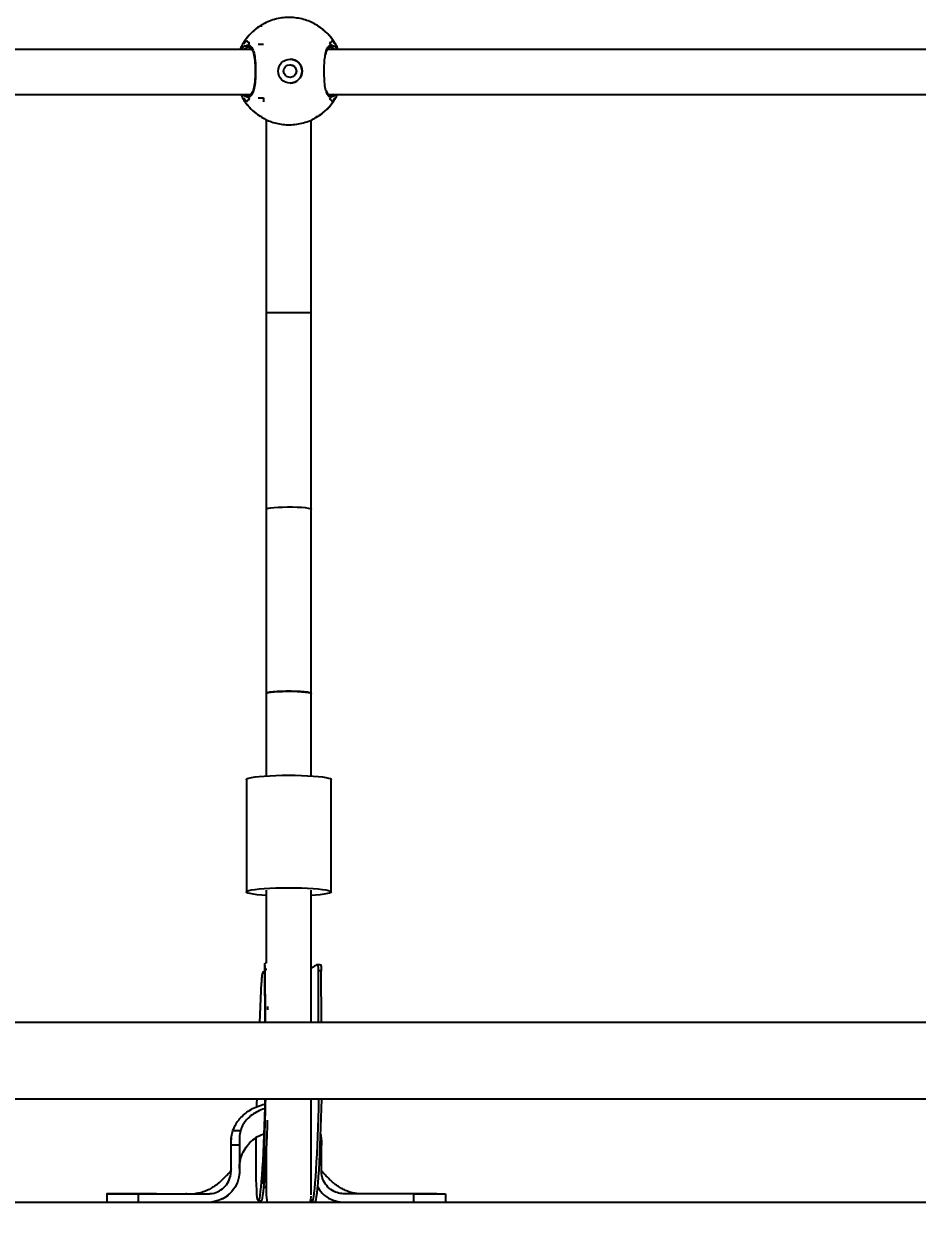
# Model space of a CAD drawing. Header units: millimetres. Extents: x -3365 to 2979, y -3775 to 2808.
# Drawn here: x 535.1 to 851.3, y -1146.7 to -724.7 of the extents above; entities that cross this region are included whole.
import ezdxf

# ---------------------------------------------------------------- set-up
doc = ezdxf.new("R2010")
doc.units = ezdxf.units.MM
doc.layers.add('DIKOM_ОБЪЕКТ', color=7, linetype='Continuous')
doc.layers.add('DIKOM_РАЗМЕР_ЗОНА', color=7, linetype='Continuous')
doc.styles.add('style1', font='arial.ttf', dxfattribs={"width": 0.8})
doc.dimstyles.new('1-50', dxfattribs={"dimtxt": 300, "dimasz": 200, "dimexe": 100, "dimexo": 0, "dimgap": 100, "dimtad": 1, "dimdec": 0, "dimtxsty": 'style1', "dimcen": 0, "dimclrd": 7, "dimclre": 7, "dimadec": 1, "dimazin": 2, "dimtfac": 1, "dimtdec": 0, "dimtmove": 0, "dimatfit": 3, "dimfxl": 0, "dimlwd": 25, "dimlwe": 18, "dimarcsym": 0})

# ---------------------------------------------------------------- blocks, each defined once
blk = doc.blocks.new('*D11')
at = {"layer": 'Defpoints', "color": 0, "transparency": 16777216}
for p in [(-2621.14, -852.95), (2978.86, -852.95), (2978.86, -3675.5)]:
    blk.add_point(p, dxfattribs=at)
at = {"layer": 'DIKOM_РАЗМЕР_ЗОНА', "color": 7, "lineweight": 18, "transparency": 16777216}
for p, q in [((-2621.14, -852.95), (-2621.14, -3775.5)), ((2978.86, -852.95), (2978.86, -3775.5))]:
    blk.add_line(p, q, dxfattribs=at)
at = {"layer": 'DIKOM_РАЗМЕР_ЗОНА', "color": 7, "lineweight": 25, "transparency": 16777216}
blk.add_line((-2421.14, -3675.5), (2778.86, -3675.5), dxfattribs=at)
at = {"layer": 'DIKOM_РАЗМЕР_ЗОНА', "color": 7, "transparency": 16777216}
for points in [[(-2421.14, -3642.17), (-2421.14, -3708.83), (-2621.14, -3675.5)], [(2778.86, -3642.17), (2778.86, -3708.83), (2978.86, -3675.5)]]:
    blk.add_solid(points, dxfattribs=at)
at = {"layer": 'DIKOM_РАЗМЕР_ЗОНА', "color": 0, "transparency": 16777216, "insert": (368.05, -3422.33), "char_height": 300, "attachment_point": 5, "style": 'style1'}
blk.add_mtext('5600', dxfattribs=at)
blk = doc.blocks.new('*D12')
at = {"layer": 'Defpoints', "color": 0, "transparency": 16777216}
for p in [(-2915.08, 2808.33), (772.79, 2808.33), (178.86, -2941.67)]:
    blk.add_point(p, dxfattribs=at)
at = {"layer": 'DIKOM_РАЗМЕР_ЗОНА', "color": 7, "lineweight": 18, "transparency": 16777216}
for p, q in [((772.79, 2808.33), (-3015.08, 2808.33)), ((178.86, -2941.67), (-3015.08, -2941.67))]:
    blk.add_line(p, q, dxfattribs=at)
at = {"layer": 'DIKOM_РАЗМЕР_ЗОНА', "color": 7, "lineweight": 25, "transparency": 16777216}
blk.add_line((-2915.08, -2741.67), (-2915.08, 2608.33), dxfattribs=at)
at = {"layer": 'DIKOM_РАЗМЕР_ЗОНА', "color": 7, "transparency": 16777216}
for points in [[(-2948.41, 2608.33), (-2881.74, 2608.33), (-2915.08, 2808.33)], [(-2948.41, -2741.67), (-2881.74, -2741.67), (-2915.08, -2941.67)]]:
    blk.add_solid(points, dxfattribs=at)
at = {"layer": 'DIKOM_РАЗМЕР_ЗОНА', "color": 0, "transparency": 16777216, "insert": (-3168.25, 58.33), "char_height": 300, "attachment_point": 5, "rotation": 90, "style": 'style1'}
blk.add_mtext('5750', dxfattribs=at)

msp = doc.modelspace()

# ---------------------------------------------------------------- linework, layer by layer
at = {"layer": 'DIKOM_ОБЪЕКТ'}
for p, q in [((618.75, -725.39), (619.43, -725.31)), ((639.2, -725.39), (639.25, -725.39)), ((615.84, -733.7), (342.58, -733.7)), ((613.56, -732.38), (614.48, -732.14)), ((614.75, -732.92), (614.87, -732.91)), ((618.07, -731.89), (619.92, -731.89)), ((915.84, -733.7), (642.58, -733.7)), ((643.44, -732.92), (643.52, -732.91)), ((643.83, -732.14), (644.69, -732.41)), ((645.01, -731.2), (645.08, -731.55)), ((343.07, -749.7), (615.3, -749.7)), ((613.88, -749.56), (614.68, -749.86)), ((614.87, -749.87), (614.69, -749.85)), ((618.07, -750.89), (619.92, -750.89)), ((619.92, -750.89), (619.92, -752.26)), ((643.07, -749.7), (915.3, -749.7)), ((644.78, -750.29), (643.83, -750.63)), ((643.95, -749.7), (644.62, -749.49)), ((615, -754.19), (615.26, -754.47)), ((645.08, -751.23), (645.01, -751.57)), ((618.75, -757.39), (619.43, -757.47)), ((620.86, -758.53), (620.86, -826.79)), ((636.86, -826.79), (636.86, -758.64)), ((638.43, -757.47), (639.25, -757.39)), ((620.86, -826.79), (620.86, -896.44)), ((620.86, -826.79), (636.86, -826.79)), ((636.86, -896.44), (636.86, -826.79)), ((620.86, -896.44), (620.86, -961.7)), ((636.86, -961.7), (636.86, -896.44)), ((620.86, -961.7), (620.86, -990.84)), ((636.86, -990.84), (636.86, -961.7)), ((613.86, -992.1), (613.86, -1031.91)), ((643.86, -1031.91), (643.86, -992.1)), ((620.86, -1031.3), (620.86, -1057.18)), ((636.86, -1078.17), (636.86, -1031.3)), ((620.39, -1057.9), (620.47, -1078.17)), ((620.86, -1057.18), (620.53, -1057.18)), ((636.86, -1059.02), (637.51, -1058.58)), ((640.01, -1057.7), (638.98, -1057.67)), ((620.4, -1060.22), (620.35, -1060.22)), ((620.49, -1078.17), (620.41, -1059.34)), ((621.06, -1059.36), (620.41, -1059.34)), ((639.46, -1078.17), (639.38, -1059.85)), ((640.38, -1059.88), (639.38, -1059.85)), ((640.46, -1078.17), (640.38, -1059.88)), ((618.68, -1078.17), (619.21, -1064.07)), ((621.47, -1073.69), (621.46, -1072.42)), ((1224.86, -1078.17), (232.86, -1078.17)), ((232.86, -1105.17), (1224.86, -1105.17)), ((636.86, -1139.15), (636.86, -1105.17)), ((609.1, -1116.38), (611.82, -1116.38)), ((611.44, -1121.59), (608.44, -1121.59)), ((608.44, -1129.73), (608.44, -1121.59)), ((608.53, -1118.96), (608.5, -1119.66)), ((611.44, -1121.59), (611.44, -1129.73)), ((640.44, -1121.59), (639.92, -1121.59)), ((640.4, -1120.08), (640.35, -1119.38)), ((640.4, -1120.1), (640.39, -1119.38)), ((640.44, -1129.73), (640.44, -1121.59)), ((620.86, -1123.08), (620.86, -1139.25)), ((608.44, -1130.73), (608.44, -1129.73)), ((611.44, -1129.73), (611.44, -1130.73)), ((640.44, -1130.73), (640.44, -1129.73)), ((564.44, -1138.73), (564.44, -1141.67)), ((569.71, -1138.73), (564.45, -1138.73)), ((572.93, -1138.73), (571.66, -1138.73)), ((575.72, -1141.67), (575.72, -1138.73)), ((575.72, -1138.73), (600.44, -1138.73)), ((605.41, -1140.48), (607.17, -1139.43)), ((607.05, -1139.52), (607.87, -1138.77)), ((673.15, -1138.73), (648.45, -1138.73)), ((673.15, -1141.67), (673.15, -1138.73)), ((677.3, -1138.73), (684.41, -1138.73)), ((684.44, -1141.67), (684.44, -1138.73)), ((218.86, -1141.67), (1238.86, -1141.67)), ((618.1, -1141.24), (619.09, -1141.27))]:
    msp.add_line(p, q, dxfattribs=at)
at = {"layer": 'DIKOM_ОБЪЕКТ', "flags": 128}
for points in [[(620.86, -896.44), (621.04, -896.27), (621.6, -896.11), (622.49, -895.96), (623.68, -895.83), (625.11, -895.74), (626.72, -895.67), (628.42, -895.65), (630.15, -895.65), (631.82, -895.7), (633.35, -895.78), (634.66, -895.89), (635.71, -896.03), (636.44, -896.19), (636.81, -896.35), (636.86, -896.44)], [(636.86, -961.7), (636.75, -961.57), (636.29, -961.41), (635.48, -961.25), (634.36, -961.12), (632.98, -961.02), (631.41, -960.95), (629.72, -960.91), (627.99, -960.91), (626.3, -960.95), (624.73, -961.02), (623.35, -961.12), (622.23, -961.25), (621.42, -961.41), (620.96, -961.57), (620.86, -961.7)], [(620.86, -961.7), (621.04, -961.53), (621.6, -961.37), (622.49, -961.22), (623.68, -961.09), (625.11, -961), (626.72, -960.93), (628.42, -960.91), (630.15, -960.91), (631.82, -960.96), (633.35, -961.04), (634.66, -961.15), (635.71, -961.29), (636.44, -961.45), (636.81, -961.61), (636.86, -961.7)], [(613.86, -992.1), (613.87, -992.05), (614.13, -991.82), (614.74, -991.6), (615.68, -991.39), (616.93, -991.2), (618.45, -991.03), (620.23, -990.88), (622.2, -990.77), (624.33, -990.68), (626.57, -990.63), (628.86, -990.61)], [(628.86, -990.61), (631.15, -990.63), (633.38, -990.68), (635.51, -990.77), (637.49, -990.88), (639.26, -991.03), (640.79, -991.2), (642.03, -991.39), (642.97, -991.6), (643.58, -991.82), (643.85, -992.05), (643.86, -992.1)], [(620.86, -1033.17), (619.31, -1033.06), (617.66, -1032.9), (616.27, -1032.72), (615.17, -1032.52), (614.39, -1032.3), (613.96, -1032.08), (613.87, -1031.85), (614.13, -1031.62), (614.74, -1031.4), (615.68, -1031.19), (616.93, -1031), (618.45, -1030.83), (620.23, -1030.69), (622.2, -1030.57), (624.33, -1030.48), (626.57, -1030.43), (628.86, -1030.41)], [(628.86, -1030.41), (631.15, -1030.43), (633.38, -1030.48), (635.51, -1030.57), (637.49, -1030.69), (639.26, -1030.83), (640.79, -1031), (642.03, -1031.19), (642.97, -1031.4), (643.58, -1031.62), (643.85, -1031.85), (643.76, -1032.08), (643.32, -1032.3), (642.54, -1032.52), (641.45, -1032.72), (640.05, -1032.9), (638.4, -1033.06), (636.86, -1033.17)], [(620.44, -1105.17), (620.38, -1108.05), (620.29, -1111.37), (620.19, -1114.68), (620.08, -1117.93), (619.95, -1121.1), (619.8, -1124.15), (619.65, -1127.03), (619.49, -1129.73), (619.33, -1132.19), (619.16, -1134.41), (618.98, -1136.35), (618.81, -1137.99), (618.64, -1139.31), (618.47, -1140.3), (618.3, -1140.94), (618.14, -1141.23), (618, -1141.16), (617.86, -1140.74), (617.73, -1139.96), (617.62, -1138.85), (617.53, -1137.41), (617.44, -1135.65), (617.38, -1133.61), (617.34, -1131.29), (617.31, -1128.74), (617.3, -1125.97), (617.31, -1123.02), (617.34, -1119.92), (617.35, -1118.92)], [(617.59, -1107.95), (617.63, -1106.8), (617.68, -1105.17)], [(639.43, -1105.17), (639.42, -1105.26), (639.35, -1108.55), (639.27, -1111.88), (639.17, -1115.18), (639.05, -1118.44), (638.92, -1121.61), (638.78, -1124.66), (638.63, -1127.54), (638.47, -1130.23), (638.3, -1132.7), (638.13, -1134.92), (637.96, -1136.86), (637.78, -1138.5), (637.61, -1139.82), (637.44, -1140.8), (637.28, -1141.45), (637.18, -1141.67)], [(640.42, -1105.17), (640.42, -1105.29), (640.35, -1108.58), (640.27, -1111.9), (640.16, -1115.21), (640.05, -1118.47), (639.92, -1121.64), (639.78, -1124.68), (639.63, -1127.57), (639.47, -1130.26), (639.3, -1132.73), (639.13, -1134.95), (638.95, -1136.89), (638.78, -1138.52), (638.61, -1139.84), (638.44, -1140.83), (638.27, -1141.47), (638.19, -1141.67)], [(621.25, -1112.74), (621.19, -1114.7), (621.07, -1117.96), (620.94, -1121.13), (620.8, -1124.17), (620.65, -1127.06), (620.49, -1129.75), (620.33, -1132.22), (620.15, -1134.44), (619.98, -1136.38), (619.81, -1138.02), (619.63, -1139.34), (619.46, -1140.32), (619.3, -1140.96), (619.14, -1141.25), (619.09, -1141.27)], [(620.86, -1139.25), (621.06, -1141.03), (621.23, -1141.67)], [(636.48, -1141.67), (636.66, -1141.03), (636.85, -1139.63)]]:
    msp.add_lwpolyline(points, dxfattribs=at)
at = {"layer": 'DIKOM_ОБЪЕКТ'}
for centre, radius in [((629.36, -741.39), 4.25), ((629.32, -741.39), 2.25)]:
    msp.add_circle(centre, radius, dxfattribs=at)
for centre, radius, start, end in [((629, -741.39), 19, 122.6519, 147.3552), ((629, -741.39), 19, 32.6449, 57.3491), ((629.08, -741.39), 18.69, 144.3935, 149.4268), ((629.04, -741.31), 17.2, 144.953, 147.804), ((629.15, -741.39), 17.35, 32.2079, 35.0351), ((629.1, -741.37), 18.64, 30.5669, 35.6128), ((629.36, -741.39), 4.25, 359.996, 89.9984), ((629.36, -741.39), 4.25, 270.0035, 0.0022), ((629.06, -741.39), 18.67, 210.5702, 215.6083), ((629.05, -741.46), 17.22, 212.1974, 215.0456), ((629.13, -741.38), 17.37, 324.9662, 327.7908), ((629.11, -741.42), 18.62, 324.3854, 329.4361), ((629, -741.39), 19, 212.6437, 237.3492), ((629, -741.39), 19, 302.6497, 327.3562), ((639.36, -1140.57), 2.63, 181.9256, 204.6988)]:
    msp.add_arc(centre, radius, start, end, dxfattribs=at)
for points, knots in [([(618.7, -725.45), (618.57, -725.52), (617.79, -725.98), (616.48, -727.05), (614.84, -728.64), (613.43, -730.43), (612.35, -732.12), (611.85, -733.25), (611.65, -733.7)], [0, 0, 0, 0, 0.038966, 0.248131, 0.456367, 0.663076, 0.86703, 1, 1, 1, 1]), ([(638.82, -725.12), (638.16, -724.76), (636.83, -724.01), (634.65, -723.2), (632.36, -722.64), (629.97, -722.36), (627.53, -722.39), (625.07, -722.74), (622.64, -723.43), (620.52, -724.31), (619.29, -725.08), (618.79, -725.39)], [0, 0, 0, 0, 0.107112, 0.217065, 0.328827, 0.442384, 0.557763, 0.675059, 0.794453, 0.916231, 1, 1, 1, 1]), ([(639.27, -725.43), (639.13, -725.32), (638.99, -725.21), (638.83, -725.13), (638.82, -725.12)], [0, 0, 0, 0, 0.963198, 1, 1, 1, 1]), ([(645.03, -731.19), (645.01, -731.16), (644.65, -730.53), (643.77, -729.39), (642.34, -727.8), (640.84, -726.46), (639.75, -725.74), (639.27, -725.43)], [0, 0, 0, 0, 0.012217, 0.264703, 0.524842, 0.791498, 1, 1, 1, 1]), ([(612.07, -733.7), (612.5, -733.15), (612.99, -732.51), (613.49, -732.4), (613.56, -732.38)], [0, 0, 0, 0, 0.858403, 1, 1, 1, 1]), ([(614.77, -732.94), (614.44, -732.94), (613.91, -732.94), (613.38, -733.5), (613.19, -733.7)], [0, 0, 0, 0, 0.633433, 1, 1, 1, 1]), ([(613.89, -730.51), (613.98, -730.67), (614.17, -730.98), (614.69, -731.28), (614.95, -731.43)], [0, 0, 0, 0, 0.49657, 1, 1, 1, 1]), ([(614.95, -731.43), (614.69, -731.28), (614.17, -730.98), (613.98, -730.67), (613.89, -730.51)], [0, 0, 0, 0, 0.496485, 1, 1, 1, 1]), ([(614.76, -732.87), (614.76, -732.87), (614.7, -732.86), (614.59, -732.78), (614.46, -732.64), (614.4, -732.47), (614.4, -732.31), (614.44, -732.2), (614.47, -732.15), (614.48, -732.14)], [0, 0, 0, 0, 0.003762, 0.219134, 0.428712, 0.623647, 0.804803, 0.979468, 1, 1, 1, 1]), ([(614.48, -732.14), (614.45, -732.19), (614.41, -732.28), (614.4, -732.45), (614.44, -732.6), (614.54, -732.74), (614.68, -732.84), (614.82, -732.9), (614.92, -732.9), (614.95, -732.9)], [0, 0, 0, 0, 0.145298, 0.290754, 0.434592, 0.582056, 0.7385, 0.906195, 1, 1, 1, 1]), ([(614.48, -732.14), (614.86, -732.27), (615.66, -732.55), (616.49, -734.29), (616.91, -736.55), (617.12, -739.12), (617.17, -741.88), (617.05, -744.93), (616.71, -747.57), (616.07, -749.52), (615.27, -750.46), (614.68, -750.59), (614.48, -750.63)], [0, 0, 0, 0, 0.111434, 0.22936, 0.339014, 0.410112, 0.516711, 0.623258, 0.729394, 0.834803, 0.941414, 1, 1, 1, 1]), ([(614.96, -732.94), (615.02, -732.95), (615.22, -732.98), (615.54, -733.24), (615.94, -733.8), (616.3, -734.64), (616.58, -735.75), (616.79, -737.08), (616.92, -738.56), (616.99, -739.87), (616.99, -740.66), (616.99, -740.92)], [0, 0, 0, 0, 0.05631, 0.183681, 0.303647, 0.431187, 0.558268, 0.683794, 0.812724, 0.940872, 1, 1, 1, 1]), ([(641.85, -735.45), (641.88, -735.22), (642.03, -734.17), (642.56, -732.95), (643.25, -732.24), (643.72, -732.16), (643.83, -732.14)], [0, 0, 0, 0, 0.102764, 0.487507, 0.879929, 1, 1, 1, 1]), ([(641.96, -735.65), (642.01, -735.42), (642.12, -734.79), (642.39, -734.01), (642.74, -733.35), (643.12, -733), (643.33, -732.87), (643.47, -732.9), (643.48, -732.9)], [0, 0, 0, 0, 0.124989, 0.336784, 0.54921, 0.760545, 0.983633, 1, 1, 1, 1]), ([(644.25, -730.51), (644.18, -730.67), (644.05, -730.98), (643.58, -731.28), (643.35, -731.43)], [0, 0, 0, 0, 0.496572, 1, 1, 1, 1]), ([(644.25, -730.51), (644.18, -730.67), (644.05, -730.98), (643.58, -731.28), (643.35, -731.43)], [0, 0, 0, 0, 0.496572, 1, 1, 1, 1]), ([(643.83, -732.14), (643.85, -732.19), (643.9, -732.28), (643.9, -732.45), (643.86, -732.6), (643.76, -732.74), (643.63, -732.84), (643.48, -732.9), (643.39, -732.9), (643.35, -732.9)], [0, 0, 0, 0, 0.145302, 0.290761, 0.434602, 0.582132, 0.738493, 0.906193, 1, 1, 1, 1]), ([(643.48, -732.88), (643.5, -732.88), (643.59, -732.87), (643.72, -732.78), (643.84, -732.64), (643.9, -732.47), (643.9, -732.31), (643.86, -732.2), (643.83, -732.15), (643.83, -732.14)], [0, 0, 0, 0, 0.067281, 0.268948, 0.465109, 0.647639, 0.817268, 0.980775, 1, 1, 1, 1]), ([(644.99, -733.7), (644.83, -733.52), (644.36, -732.95), (643.88, -732.95), (643.56, -732.96)], [0, 0, 0, 0, 0.319424, 1, 1, 1, 1]), ([(644.69, -732.41), (644.78, -732.43), (645.22, -732.53), (645.66, -733.18), (646.01, -733.7)], [0, 0, 0, 0, 0.199304, 1, 1, 1, 1]), ([(646.35, -733.7), (646.23, -733.41), (645.86, -732.54), (645.36, -731.73), (645.03, -731.19)], [0, 0, 0, 0, 0.331444, 1, 1, 1, 1]), ([(642.2, -748.6), (642.09, -748.34), (641.76, -747.52), (641.57, -745.55), (641.43, -742.94), (641.42, -740.17), (641.52, -737.39), (641.76, -736.03), (641.85, -735.45)], [0, 0, 0, 0, 0.095457, 0.303918, 0.440559, 0.645592, 0.850387, 1, 1, 1, 1]), ([(616.99, -740.92), (617, -741.21), (617.01, -742.06), (616.96, -743.45), (616.86, -745.01), (616.69, -746.43), (616.44, -747.65), (616.12, -748.62), (615.73, -749.32), (615.31, -749.73), (615.04, -749.89), (614.87, -749.87), (614.85, -749.87)], [0, 0, 0, 0, 0.063289, 0.18036, 0.296845, 0.412181, 0.527057, 0.639978, 0.752367, 0.864577, 0.982618, 1, 1, 1, 1]), ([(629.27, -739.15), (629.48, -739.16), (629.94, -739.19), (630.59, -739.52), (631.13, -740.04), (631.46, -740.7), (631.5, -741.17), (631.52, -741.39)], [0, 0, 0, 0, 0.181203, 0.388193, 0.601226, 0.818598, 1, 1, 1, 1]), ([(631.52, -741.39), (631.5, -741.64), (631.45, -742.13), (631.08, -742.8), (630.52, -743.31), (629.88, -743.61), (629.44, -743.61), (629.27, -743.61)], [0, 0, 0, 0, 0.209722, 0.419278, 0.633151, 0.850588, 1, 1, 1, 1]), ([(611.93, -749.7), (611.96, -749.78), (612.26, -750.47), (613.02, -751.7), (613.9, -753), (614.51, -753.65), (614.65, -753.8)], [0, 0, 0, 0, 0.051899, 0.456626, 0.876788, 1, 1, 1, 1]), ([(613.36, -750.24), (613.24, -750.21), (613.01, -750.17), (612.79, -749.85), (612.68, -749.7)], [0, 0, 0, 0, 0.526145, 1, 1, 1, 1]), ([(614.48, -750.63), (614.43, -750.64), (614.08, -750.66), (613.7, -750.44), (613.36, -750.24)], [0, 0, 0, 0, 0.120938, 1, 1, 1, 1]), ([(614.48, -750.63), (614.45, -750.59), (614.41, -750.49), (614.4, -750.33), (614.44, -750.17), (614.54, -750.04), (614.68, -749.93), (614.82, -749.88), (614.92, -749.87), (614.95, -749.87)], [0, 0, 0, 0, 0.145323, 0.290751, 0.434589, 0.582075, 0.738503, 0.906198, 1, 1, 1, 1]), ([(614.81, -749.9), (614.8, -749.9), (614.71, -749.91), (614.59, -749.99), (614.46, -750.13), (614.4, -750.3), (614.4, -750.47), (614.44, -750.58), (614.47, -750.63), (614.48, -750.63)], [0, 0, 0, 0, 0.057058, 0.260891, 0.45928, 0.643785, 0.815217, 0.980567, 1, 1, 1, 1]), ([(643.83, -750.63), (643.77, -750.63), (643.31, -750.56), (642.66, -750.14), (642.32, -749), (642.2, -748.6)], [0, 0, 0, 0, 0.078537, 0.679044, 1, 1, 1, 1]), ([(643.32, -749.82), (643.26, -749.81), (643.09, -749.77), (642.78, -749.46), (642.47, -748.97), (642.32, -748.5), (642.26, -748.32)], [0, 0, 0, 0, 0.180993, 0.503845, 0.80903, 1, 1, 1, 1]), ([(643.35, -749.87), (643.37, -749.88), (643.43, -749.89), (643.5, -749.85), (643.55, -749.83)], [0, 0, 0, 0, 0.218316, 1, 1, 1, 1]), ([(643.35, -749.87), (643.42, -749.88), (643.55, -749.89), (643.72, -749.99), (643.84, -750.13), (643.9, -750.3), (643.9, -750.47), (643.86, -750.58), (643.83, -750.63), (643.83, -750.63)], [0, 0, 0, 0, 0.177722, 0.355495, 0.528449, 0.689365, 0.83888, 0.983051, 1, 1, 1, 1]), ([(643.83, -750.63), (643.85, -750.59), (643.9, -750.49), (643.9, -750.33), (643.86, -750.17), (643.76, -750.04), (643.63, -749.93), (643.48, -749.88), (643.39, -749.87), (643.35, -749.87)], [0, 0, 0, 0, 0.145327, 0.290759, 0.4346, 0.582152, 0.738496, 0.906196, 1, 1, 1, 1]), ([(645.49, -749.7), (645.36, -749.89), (645.12, -750.23), (644.89, -750.27), (644.78, -750.29)], [0, 0, 0, 0, 0.574331, 1, 1, 1, 1]), ([(645.01, -751.57), (645.26, -751.19), (645.66, -750.59), (645.95, -749.94), (646.05, -749.7)], [0, 0, 0, 0, 0.639495, 1, 1, 1, 1]), ([(614.95, -751.35), (614.69, -751.5), (614.17, -751.8), (613.98, -752.11), (613.89, -752.26)], [0, 0, 0, 0, 0.496485, 1, 1, 1, 1]), ([(613.89, -752.26), (613.98, -752.11), (614.17, -751.8), (614.69, -751.5), (614.95, -751.35)], [0, 0, 0, 0, 0.49657, 1, 1, 1, 1]), ([(615.26, -754.47), (615.39, -754.63), (616.02, -755.33), (617.19, -756.33), (618.3, -757.06), (618.79, -757.39)], [0, 0, 0, 0, 0.134305, 0.610927, 1, 1, 1, 1]), ([(639.27, -757.34), (639.41, -757.27), (640.2, -756.8), (641.26, -755.97), (642.08, -755.13), (642.37, -754.84)], [0, 0, 0, 0, 0.1161, 0.692558, 1, 1, 1, 1]), ([(642.37, -754.84), (642.63, -754.59), (643.43, -753.82), (644.32, -752.72), (644.86, -751.82), (645.01, -751.57)], [0, 0, 0, 0, 0.252606, 0.792675, 1, 1, 1, 1]), ([(643.35, -751.35), (643.58, -751.5), (644.05, -751.8), (644.18, -752.11), (644.25, -752.26)], [0, 0, 0, 0, 0.496483, 1, 1, 1, 1]), ([(643.35, -751.35), (643.58, -751.5), (644.05, -751.8), (644.18, -752.11), (644.25, -752.26)], [0, 0, 0, 0, 0.496483, 1, 1, 1, 1]), ([(619.18, -757.65), (619.84, -758.02), (621.17, -758.76), (623.35, -759.57), (625.64, -760.14), (628.03, -760.41), (630.47, -760.38), (632.93, -760.03), (635.36, -759.35), (637.5, -758.45), (638.75, -757.67), (639.27, -757.34)], [0, 0, 0, 0, 0.106722, 0.216268, 0.327616, 0.440748, 0.5557, 0.672569, 0.791521, 0.912844, 1, 1, 1, 1]), ([(620.41, -1059.34), (620.41, -1058.92), (620.4, -1058.06), (620.37, -1057.3), (620.48, -1057.23), (620.53, -1057.2)], [0, 0, 0, 0, 0.346211, 0.692518, 1, 1, 1, 1]), ([(639.38, -1059.85), (639.38, -1059.42), (639.37, -1058.56), (639.28, -1057.81), (639, -1057.59), (638.44, -1057.87), (637.82, -1058.33), (637.51, -1058.58)], [0, 0, 0, 0, 0.203179, 0.406428, 0.606936, 0.79753, 1, 1, 1, 1]), ([(640.01, -1057.7), (640.02, -1057.7), (640.18, -1057.62), (640.27, -1057.92), (640.38, -1058.61), (640.38, -1059.45), (640.38, -1059.88)], [0, 0, 0, 0, 0.005864, 0.331141, 0.660364, 1, 1, 1, 1]), ([(620.35, -1060.27), (620.26, -1060.25), (619.92, -1060.18), (619.6, -1060.56), (619.36, -1061.42), (619.26, -1062.64), (619.23, -1063.61), (619.21, -1064.07)], [0, 0, 0, 0, 0.079854, 0.322966, 0.553383, 0.788718, 1, 1, 1, 1]), ([(620.59, -1105.17), (620.59, -1105.54), (620.57, -1106.93), (620.52, -1109.37), (620.43, -1113.32), (620.29, -1117.94), (620.12, -1122.84), (619.96, -1126.9), (619.83, -1130.09), (619.74, -1132.47), (619.71, -1134.07), (619.69, -1135.09), (619.81, -1135.27), (619.86, -1135.35)], [0, 0, 0, 0, 0.027732, 0.10353, 0.176868, 0.315903, 0.444959, 0.563983, 0.672972, 0.771981, 0.861122, 0.940569, 1, 1, 1, 1]), ([(609.1, -1116.38), (609.27, -1115.95), (609.93, -1114.26), (611.46, -1112.11), (613.59, -1110.17), (615.58, -1108.82), (617.85, -1107.78), (619.56, -1107.17), (620.49, -1107.04), (620.56, -1107.03)], [0, 0, 0, 0, 0.091567, 0.354914, 0.503235, 0.651622, 0.818774, 0.985979, 1, 1, 1, 1]), ([(620.53, -1108.65), (620.47, -1108.66), (619.58, -1108.83), (617.98, -1109.52), (615.83, -1110.77), (613.73, -1112.64), (612.41, -1114.62), (611.93, -1116.05), (611.82, -1116.38)], [0, 0, 0, 0, 0.013979, 0.222128, 0.423922, 0.625478, 0.912126, 1, 1, 1, 1]), ([(608.44, -1120.51), (608.46, -1119.82), (608.51, -1118.41), (608.9, -1117.06), (609.1, -1116.38)], [0, 0, 0, 0, 0.492151, 1, 1, 1, 1]), ([(611.82, -1116.38), (611.8, -1116.46), (611.68, -1116.87), (611.46, -1117.92), (611.43, -1119.59), (611.43, -1120.92), (611.44, -1121.59)], [0, 0, 0, 0, 0.048367, 0.242134, 0.618945, 1, 1, 1, 1]), ([(611.44, -1129.8), (611.44, -1129.7), (611.44, -1129.53), (611.44, -1129.21), (611.48, -1128.52), (611.67, -1126.96), (612.34, -1124.69), (613.72, -1122.19), (615.57, -1120.09), (617.78, -1118.42), (619.47, -1117.75), (620.3, -1117.41)], [0, 0, 0, 0, 0.017839, 0.033074, 0.061171, 0.146189, 0.321066, 0.495146, 0.666548, 0.834987, 1, 1, 1, 1]), ([(640.08, -1117.61), (640.15, -1117.87), (640.41, -1118.8), (640.42, -1119.79), (640.44, -1120.51)], [0, 0, 0, 0, 0.270094, 1, 1, 1, 1]), ([(608.44, -1121.59), (608.44, -1121.5), (608.44, -1121.14), (608.44, -1120.78), (608.44, -1120.51)], [0, 0, 0, 0, 0.256327, 1, 1, 1, 1]), ([(640.44, -1120.51), (640.44, -1120.61), (640.44, -1120.97), (640.44, -1121.33), (640.44, -1121.59)], [0, 0, 0, 0, 0.256333, 1, 1, 1, 1]), ([(608.44, -1129.91), (608.44, -1130), (608.43, -1130.18), (608.42, -1130.23), (608.42, -1130.27), (608.4, -1130.35), (608.39, -1130.39), (608.38, -1130.42), (608.36, -1130.45), (608.34, -1130.51), (608.24, -1130.76), (607.71, -1131.45), (606.8, -1132.36), (605.61, -1133.63), (604.52, -1134.63), (603.64, -1135.35), (602.72, -1136), (601.62, -1136.71), (600.19, -1137.48), (598.45, -1138.19), (596.63, -1138.67), (595.93, -1138.71), (595.57, -1138.73)], [0, 0, 0, 0, 0.018189, 0.034394, 0.052853, 0.056714, 0.058316, 0.059781, 0.06126, 0.06295, 0.067438, 0.091968, 0.171061, 0.268637, 0.337572, 0.39637, 0.442787, 0.502187, 0.593499, 0.710964, 0.847912, 1, 1, 1, 1]), ([(600.44, -1138.73), (600.66, -1138.73), (601.78, -1138.7), (603.77, -1138.17), (606.04, -1136.65), (607.68, -1134.46), (608.37, -1132.36), (608.42, -1131.1), (608.44, -1130.73)], [0, 0, 0, 0, 0.054127, 0.268331, 0.482528, 0.697283, 0.911983, 1, 1, 1, 1]), ([(611.44, -1130.73), (611.43, -1130.82), (611.43, -1131.24), (611.31, -1132.9), (610.51, -1135.67), (608.29, -1138.71), (605.21, -1140.94), (602.77, -1141.43), (601.56, -1141.67)], [0, 0, 0, 0, 0.015848, 0.079303, 0.310362, 0.541418, 0.771464, 1, 1, 1, 1]), ([(653.41, -1138.73), (653.09, -1138.72), (652.49, -1138.69), (650.96, -1138.34), (649.41, -1137.79), (647.9, -1137.08), (646.66, -1136.34), (645.55, -1135.58), (644.6, -1134.85), (643.54, -1133.89), (642.49, -1132.75), (641.57, -1131.88), (640.92, -1131.17), (640.61, -1130.72), (640.53, -1130.52), (640.51, -1130.47), (640.5, -1130.44), (640.49, -1130.41), (640.48, -1130.39), (640.46, -1130.3), (640.46, -1130.29), (640.44, -1130.19), (640.44, -1130.15), (640.43, -1129.83), (640.44, -1129.38), (640.44, -1129.02), (640.44, -1128.99)], [0, 0, 0, 0, 0.123501, 0.236936, 0.338255, 0.423564, 0.505841, 0.555173, 0.608285, 0.672831, 0.753515, 0.819964, 0.860358, 0.879464, 0.882841, 0.884169, 0.885327, 0.886418, 0.88754, 0.890108, 0.907333, 0.920555, 0.928247, 0.937349, 0.995225, 1, 1, 1, 1]), ([(648.45, -1138.73), (648.36, -1138.73), (647.9, -1138.73), (646.69, -1138.6), (644.75, -1137.98), (642.65, -1136.47), (641.08, -1134.24), (640.48, -1132.2), (640.44, -1131.02), (640.44, -1130.73)], [0, 0, 0, 0, 0.022087, 0.110619, 0.289018, 0.502896, 0.717714, 0.931832, 1, 1, 1, 1]), ([(564.46, -1138.73), (564.45, -1138.73), (564.36, -1138.73), (564.71, -1138.73), (565.57, -1138.73), (567, -1138.73), (568.94, -1138.73), (571.71, -1138.73), (574.21, -1138.73), (575.72, -1138.73)], [0, 0, 0, 0, 0.012296, 0.165143, 0.313683, 0.466531, 0.615072, 0.767919, 1, 1, 1, 1]), ([(572.71, -1138.73), (572.09, -1138.73), (570.88, -1138.73), (570.1, -1138.73), (569.71, -1138.73)], [0, 0, 0, 0, 0.507948, 1, 1, 1, 1]), ([(577.31, -1138.73), (576.01, -1138.73), (573.52, -1138.73), (571.19, -1138.73), (570.07, -1138.73)], [0, 0, 0, 0, 0.52184, 1, 1, 1, 1]), ([(582.04, -1138.73), (580.73, -1138.73), (578.22, -1138.73), (576.26, -1138.73), (575.33, -1138.73)], [0, 0, 0, 0, 0.522533, 1, 1, 1, 1]), ([(592.77, -1138.72), (592.73, -1138.72), (592.63, -1138.72), (592.53, -1138.72), (592.48, -1138.72)], [0, 0, 0, 0, 0.499592, 1, 1, 1, 1]), ([(607.32, -1139.32), (607.37, -1139.27), (607.48, -1139.18), (607.6, -1139.08), (607.66, -1139.03)], [0, 0, 0, 0, 0.499812, 1, 1, 1, 1]), ([(620.44, -1136.46), (620.47, -1136.47), (620.54, -1136.49), (620.76, -1136.22), (620.86, -1136.11)], [0, 0, 0, 0, 0.594365, 1, 1, 1, 1]), ([(639.01, -1136.19), (639.53, -1137.01), (640.7, -1138.89), (643.6, -1140.88), (645.96, -1141.38), (647.12, -1141.62)], [0, 0, 0, 0, 0.286939, 0.651676, 1, 1, 1, 1]), ([(653.87, -1138.71), (653.8, -1138.71), (653.67, -1138.71), (653.53, -1138.71), (653.46, -1138.72)], [0, 0, 0, 0, 0.498407, 1, 1, 1, 1]), ([(673.81, -1138.73), (672.87, -1138.73), (670.92, -1138.73), (668.42, -1138.73), (667.11, -1138.73)], [0, 0, 0, 0, 0.477552, 1, 1, 1, 1]), ([(681.33, -1138.73), (680.42, -1138.73), (677.28, -1138.73), (674.15, -1138.73), (671.92, -1138.73)], [0, 0, 0, 0, 0.291645, 1, 1, 1, 1]), ([(673.15, -1138.73), (673.24, -1138.73), (673.65, -1138.73), (675.37, -1138.73), (677.78, -1138.73), (680.32, -1138.73), (682.15, -1138.73), (683.49, -1138.73), (684.3, -1138.73), (684.38, -1138.73), (684.41, -1138.73)], [0, 0, 0, 0, 0.012377, 0.061891, 0.261123, 0.409634, 0.562453, 0.710964, 0.863783, 1, 1, 1, 1])]:
    msp.add_open_spline(points, degree=3, knots=knots, dxfattribs=at)

# ---------------------------------------------------------------- dimensions: what is measured, and where the dimension line sits
at = {"layer": 'DIKOM_РАЗМЕР_ЗОНА'}
dim = msp.add_linear_dim(base=(-2915.08, 2808.33), p1=(178.86, -2941.67), p2=(772.79, 2808.33), angle=90, dimstyle='1-50', dxfattribs=at)
dim.commit()
dim.dimension.update_dxf_attribs({"geometry": '*D12', "text_midpoint": (-2915.08, 58.33), "dimtype": 160})
dim = msp.add_linear_dim(base=(2978.86, -3675.5), p1=(-2621.14, -852.95), p2=(2978.86, -852.95), dimstyle='1-50', dxfattribs=at)
dim.commit()
dim.dimension.update_dxf_attribs({"geometry": '*D11', "text_midpoint": (368.05, -3675.5), "dimtype": 160})

doc.saveas('drawing.dxf')
